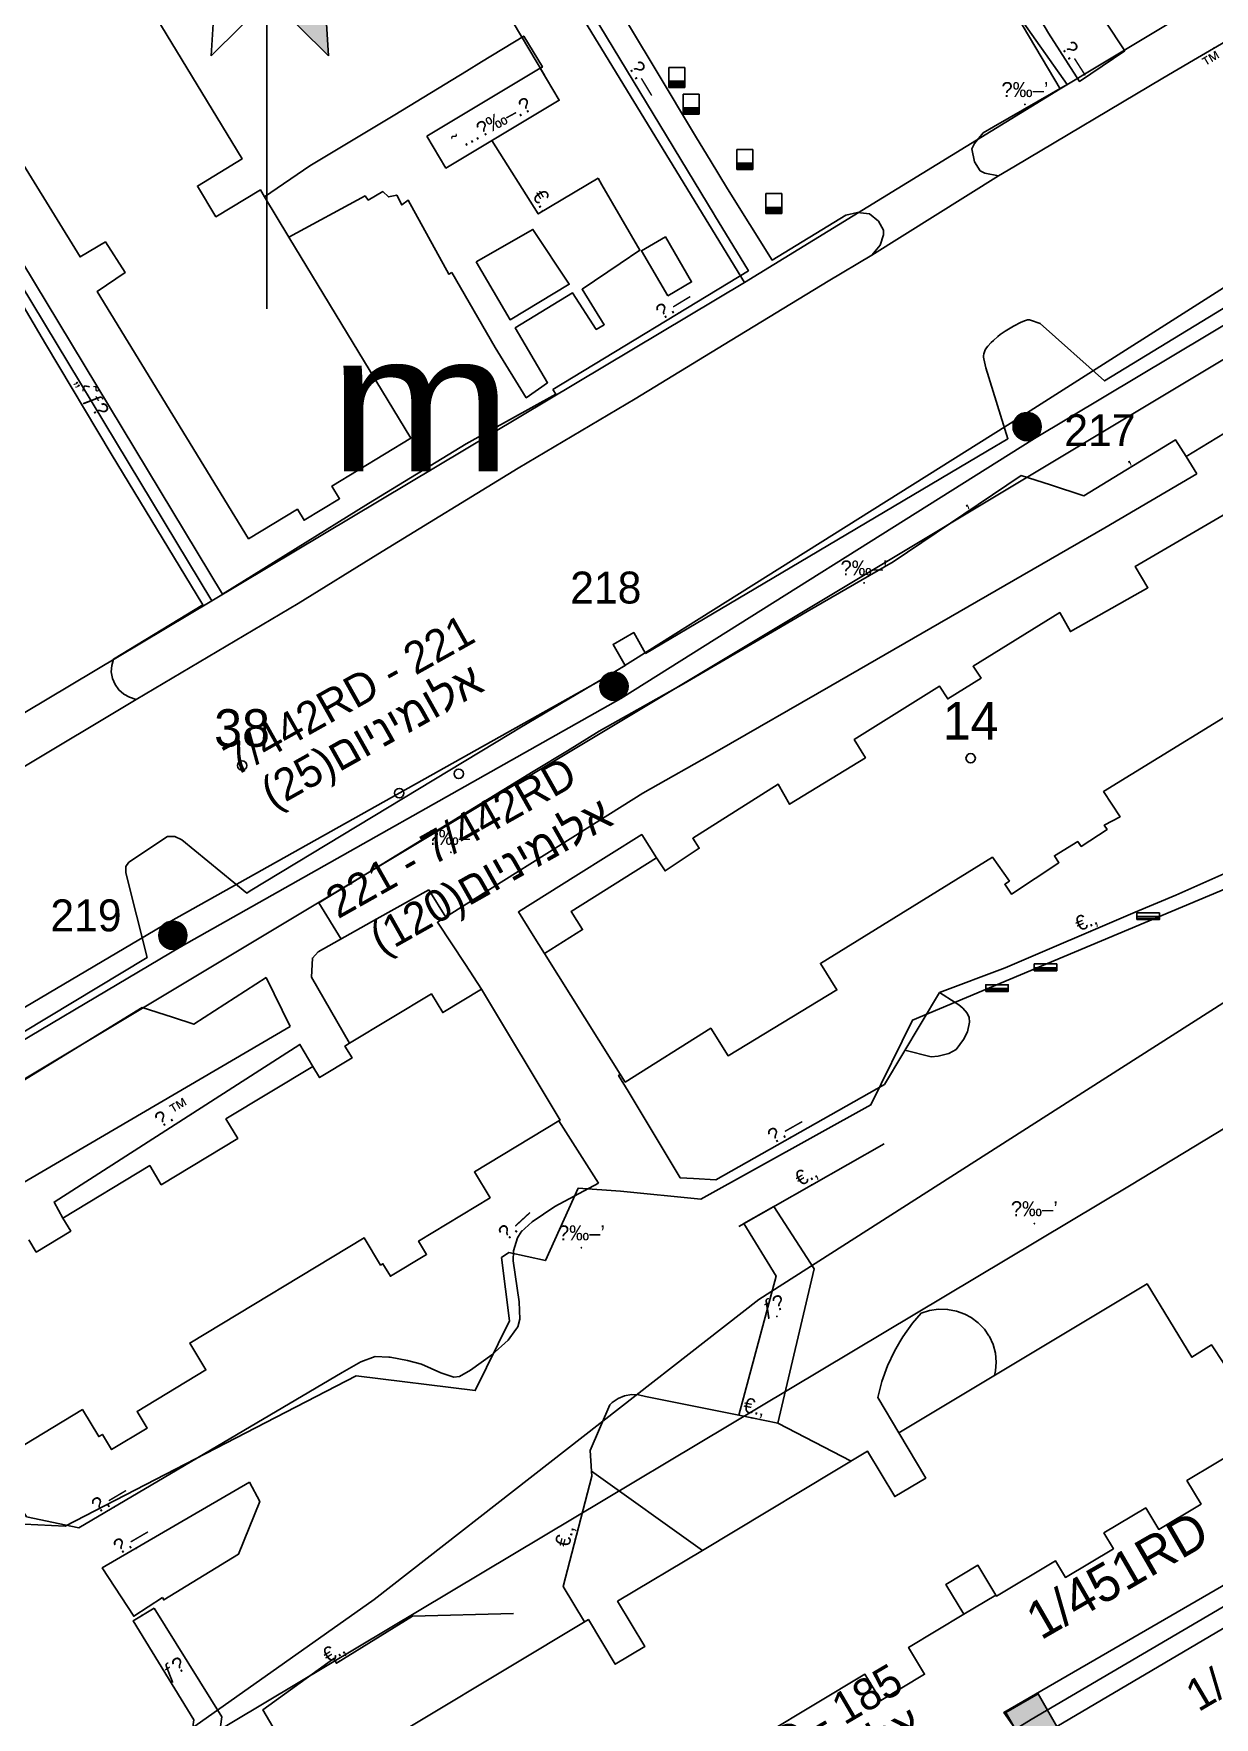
# Model space of a CAD drawing. Header units: metres. Extents: x 218299 to 220222, y 572714 to 574340.
# Drawn here: x 219665.4 to 219728.4, y 574053.9 to 574143.6 of the extents above; entities that cross this region are included whole.
import ezdxf
from ezdxf.enums import TextEntityAlignment as Align

# ---------------------------------------------------------------- set-up
doc = ezdxf.new("R2010")
doc.units = ezdxf.units.M
doc.header["$MEASUREMENT"] = 0
for name, color, linetype in [('1203', 7, 'Continuous'), ('1602', 44, 'Continuous'), ('1603', 44, 'Continuous'), ('6011', 10, 'Continuous'), ('6021', 110, 'Continuous'), ('6031', 254, 'Continuous'), ('6151', 102, 'CABLEUNDEXIST03'), ('6321', 7, 'Continuous'), ('6370', 7, 'Continuous'), ('6901', 3, 'Continuous'), ('A_POINTS', 2, 'Continuous'), ('M2200', 253, 'Continuous'), ('M2201', 253, 'Continuous'), ('M2202', 253, 'Continuous'), ('M2401', 7, 'Continuous'), ('M2404', 7, 'Continuous'), ('M2407', 253, 'Continuous'), ('M2408', 253, 'Continuous'), ('M2412', 253, 'Continuous'), ('M2420', 253, 'Continuous'), ('M2601', 253, 'Continuous'), ('M2602', 253, 'Continuous'), ('M2605', 253, 'Continuous'), ('M2804', 253, 'Continuous'), ('M5202', 253, 'Continuous'), ('M5235', 253, 'Continuous')]:
    doc.layers.add(name, color=color, linetype=linetype)
doc.styles.add('HEBTXT', font='HEBTXT')
doc.styles.add('MAVAT_HEBTXT', font='HEBTXT')
doc.styles.add('MIRY', font='MIRYM', dxfattribs={"width": 1.2})
doc.linetypes.add('CABLEUNDEXIST03', pattern='A,3.5,[222,elecad.shx,S=0.01,R=0,X=0,Y=0],1.5', length=5)

# ---------------------------------------------------------------- blocks, each defined once
blk = doc.blocks.new('6901')
at = {"layer": 'A_POINTS'}
blk.add_circle((0, 0), 0.25, dxfattribs=at)
at = {"color": 0, "style": 'HEBTXT', "flags": 1}
blk.add_attdef('CODE', (-2.918, 6.399), '', height=1.7, dxfattribs=at)
at = {"color": 0, "style": 'HEBTXT'}
for tag, p in [('PATH', (0.169, 4.708)), ('HTCH', (0.169, 2.708))]:
    blk.add_attdef(tag, text='', height=1.7, dxfattribs=at).set_placement(p, align=Align.MIDDLE_CENTER)
blk = doc.blocks.new('6321')
at = {"color": 0, "const_width": 0.75}
blk.add_lwpolyline([(-0.375, 0, 1), (0.375, 0, 1)], format="xyb", close=True, dxfattribs=at)
at = {"color": 0}
blk.add_circle((0, 0), 0.75, dxfattribs=at)
at = {"color": 0, "style": 'HEBTXT'}
blk.add_attdef('POLE_NUM', (1.75, 1.75), '', height=1.7, dxfattribs=at)
at = {"color": 0, "style": 'HEBTXT', "flags": 1}
blk.add_attdef('MAP_TYPE', (1.734, -0.717), '', height=1.7, dxfattribs=at)
blk = doc.blocks.new('6370')
at = {"color": 0}
blk.add_lwpolyline([(-1, -1), (1, -1), (1, 1), (-1, 1)], close=True, dxfattribs=at)
for points in [[(-0.991, 1.013), (1.003, 1.013), (-0.991, -1.013)], [(-0.991, -1.013), (1.003, -1.013), (1.003, 1.013)]]:
    blk.add_solid(points, dxfattribs=at)
at = {"color": 0, "style": 'HEBTXT'}
blk.add_attdef('POLE_NUM', (2.033, 2.706), '', height=2, dxfattribs=at)
at = {"color": 0, "style": 'HEBTXT', "flags": 1}
blk.add_attdef('MAP_TYPE', (2.063, -0.224), '', height=2, dxfattribs=at)
blk = doc.blocks.new('1603')
at = {"layer": 'A_POINTS'}
blk.add_circle((0, 0), 0.25, dxfattribs=at)
at = {"color": 0, "style": 'HEBTXT'}
blk.add_attdef('PARCEL_NUM', text='', height=2, dxfattribs=at).set_placement((0, 1), align=Align.CENTER)
at = {"color": 0, "style": 'HEBTXT', "flags": 1}
blk.add_attdef('LOT_NUM', text='', height=2, dxfattribs=at).set_placement((0, -2.5), align=Align.CENTER)
blk = doc.blocks.new('M2804')
blk.add_circle((0, 0), 0.025)
at = {"style": 'MAVAT_HEBTXT'}
blk.add_attdef('NAME', text='', height=0.8, dxfattribs=at).set_placement((0, 1.59), align=Align.MIDDLE)
blk = doc.blocks.new('M2404')
blk.add_circle((0, 0), 0.025)
at = {"style": 'MAVAT_HEBTXT'}
blk.add_attdef('NAME', text='', height=0.8, dxfattribs=at).set_placement((0, 1.59), align=Align.MIDDLE)
blk = doc.blocks.new('M2407')
blk.add_circle((0, 0), 0.025)
at = {"style": 'MAVAT_HEBTXT'}
blk.add_attdef('NAME', text='', height=0.8, dxfattribs=at).set_placement((0, 1.59), align=Align.MIDDLE)
blk = doc.blocks.new('M2408')
blk.add_circle((0, 0), 0.025)
at = {"style": 'MAVAT_HEBTXT'}
blk.add_attdef('NAME', text='', height=0.8, dxfattribs=at).set_placement((0, 1.59), align=Align.MIDDLE)
blk = doc.blocks.new('M2412')
blk.add_circle((0, 0), 0.025)
at = {"style": 'MAVAT_HEBTXT'}
blk.add_attdef('NAME', text='', height=0.8, dxfattribs=at).set_placement((0, 1.59), align=Align.MIDDLE)
blk = doc.blocks.new('M2601')
blk.add_circle((0, 0), 0.025)
at = {"style": 'MAVAT_HEBTXT'}
blk.add_attdef('NAME', text='', height=0.8, dxfattribs=at).set_placement((0, 1.59), align=Align.MIDDLE)
blk = doc.blocks.new('M2602')
blk.add_circle((0, 0), 0.025)
at = {"style": 'MAVAT_HEBTXT'}
blk.add_attdef('NAME', text='', height=0.8, dxfattribs=at).set_placement((0, 1.59), align=Align.MIDDLE)
blk = doc.blocks.new('M2605')
blk.add_circle((0, 0), 0.025)
at = {"style": 'MAVAT_HEBTXT'}
blk.add_attdef('NAME', text='', height=0.8, dxfattribs=at).set_placement((0, 1.59), align=Align.MIDDLE)
blk = doc.blocks.new('*U89')
at = {"linetype": 'Continuous'}
for p, q in [((-0.85, 0), (-0.85, -0.66)), ((0.85, 0), (0.85, -0.66))]:
    blk.add_line(p, q, dxfattribs=at)
blk.add_solid([(-0.85, 0), (-0.85, -0.66), (0.85, -0.66)], dxfattribs=at)
at = {"linetype": 'Continuous', "extrusion": (0, 0, -1)}
blk.add_solid([(0.85, 0), (-0.85, 0), (-0.85, -0.66)], dxfattribs=at)
blk = doc.blocks.new('M5235')
for points in [[(-0.85, 1.47), (0.85, 1.47)], [(-0.85, -0.66), (-0.85, 1.47)], [(-0.85, 0), (0.85, 0)], [(0.85, -0.66), (0.85, 1.47)], [(-0.85, -0.66), (0.85, -0.66)]]:
    blk.add_lwpolyline(points)
at = {"linetype": 'Continuous'}
blk.add_blockref('*U89', (0, 0), dxfattribs=at)
at = {"style": 'MAVAT_HEBTXT', "flags": 1}
for tag, p in [('MARK', (0, 2.72)), ('HEIGHT', (0, -1.92)), ('NAME', (0, -4.48))]:
    blk.add_attdef(tag, text='', height=0.8, dxfattribs=at).set_placement(p, align=Align.MIDDLE)
blk = doc.blocks.new('M5202')
blk.add_lwpolyline([(-2, -0.53), (2, -0.53), (2, 0.67), (-2, 0.67)], close=True)
for points in [[(-2, 0), (2, 0)], [(-2, -0.33), (2, -0.33)]]:
    blk.add_lwpolyline(points)
at = {"style": 'MAVAT_HEBTXT', "flags": 1}
for tag, p in [('MARK', (0, 1.92)), ('HEIGHT', (0, -1.78)), ('NAME', (0, -4.35))]:
    blk.add_attdef(tag, text='', height=0.8, dxfattribs=at).set_placement(p, align=Align.MIDDLE)
blk = doc.blocks.new('M2202')
blk.add_circle((0, 0), 0.025)
at = {"style": 'MAVAT_HEBTXT'}
blk.add_attdef('NAME', text='', height=0.8, dxfattribs=at).set_placement((0, 1.59), align=Align.MIDDLE)
blk = doc.blocks.new('111')
at = {"layer": 'M2200'}
for points in [[(219665.34, 574149.086, 605.303), (219665.692, 574148.505, 605.776), (219668.508, 574150.213, 605.776), (219676.55, 574136.956, 605.776), (219674.168, 574135.51, 605.776), (219675.16, 574133.875, 605.828), (219677.523, 574135.308, 605.828), (219677.747, 574134.939, 605.825), (219679.048, 574132.795, 605.808), (219685.549, 574122.078, 605.723), (219681.338, 574119.523, 605.776), (219681.745, 574118.852, 605.356), (219679.853, 574117.705, 605.356), (219679.498, 574118.29, 605.776), (219676.899, 574116.713, 605.723), (219668.836, 574129.896, 605.828), (219670.325, 574130.911, 605.828), (219669.265, 574132.534, 605.828), (219667.914, 574131.733, 605.828), (219661.065, 574142.847, 605.828)], [(219728.816, 574117.966, 608.978), (219724.14, 574115.241, 608.952), (219724.818, 574114.106, 608.978), (219720.686, 574111.771, 609.005), (219720.115, 574112.786, 609.031), (219715.495, 574109.925, 608.795), (219715.921, 574109.293, 608.821), (219714.152, 574108.182, 609.005), (219713.701, 574108.863, 609.031), (219709.164, 574106.019, 608.952), (219709.762, 574105.045, 608.978), (219705.719, 574102.571, 609.005), (219705.113, 574103.645, 608.978), (219700.564, 574100.761, 608.926), (219700.906, 574100.223, 608.926), (219699.089, 574099.02, 608.978), (219698.632, 574099.71, 608.978), (219698.632, 574099.71, 609.188), (219698.632, 574099.71, 609.188), (219694.089, 574096.857, 609.188), (219694.694, 574095.893, 609.113), (219692.665, 574094.619, 609.113), (219692.665, 574094.619, 609.113), (219692.665, 574094.619, 609.113), (219696.966, 574087.768, 609.113), (219701.525, 574090.631, 609.113), (219702.441, 574089.173, 609.113), (219708.243, 574092.678, 609.113), (219708.243, 574092.678, 608.978), (219707.363, 574094.089, 608.952), (219716.531, 574099.75, 608.9), (219717.434, 574098.474, 608.926), (219717.189, 574098.312, 607.036), (219717.541, 574097.781, 606.931), (219720.069, 574099.454, 606.931), (219719.834, 574099.831, 608.795), (219721.074, 574100.583, 608.847), (219721.266, 574100.323, 608.243), (219722.636, 574101.23, 608.243), (219722.49, 574101.452, 608.873), (219723.33, 574101.907, 608.9), (219722.456, 574103.243, 608.978), (219731.53, 574108.823, 608.9)], [(219665.185, 574079.361, 607.755), (219665.579, 574078.709, 607.755), (219667.425, 574079.824, 607.755), (219667.005, 574080.519, 607.755), (219667.005, 574080.519, 607.755), (219671.63, 574083.314, 607.755), (219672.243, 574082.299, 607.755), (219676.319, 574084.763, 607.755), (219675.691, 574085.802, 607.755), (219680.32, 574088.6, 607.755), (219680.32, 574088.6, 607.755), (219680.679, 574088.007, 607.755), (219682.409, 574089.053, 607.755), (219682.028, 574089.684, 607.755), (219682.282, 574089.837, 607.755), (219686.635, 574092.469, 607.755), (219687.241, 574091.468, 607.755), (219689.315, 574092.726, 607.755), (219689.315, 574092.726, 607.755), (219689.315, 574092.726, 607.755), (219693.491, 574085.741, 607.755), (219693.427, 574085.702, 607.755), (219688.93, 574082.984, 607.755), (219689.764, 574081.605, 607.755), (219685.951, 574079.299, 607.755), (219686.383, 574078.585, 607.005), (219684.453, 574077.418, 607.005), (219684.05, 574078.085, 607.755), (219683.931, 574078.013, 607.755), (219683.049, 574079.471, 607.755), (219673.76, 574073.856, 607.755), (219674.62, 574072.434, 607.605), (219670.957, 574070.22, 607.605), (219671.495, 574069.33, 607.005), (219669.596, 574068.182, 607.005), (219669.106, 574068.993, 607.605), (219668.913, 574068.877, 607.605), (219668.041, 574070.32, 607.605), (219663.381, 574067.503, 607.605)], [(219681.699, 574051.147, 608.165), (219695.007, 574059.131, 608.165), (219696.434, 574056.751, 608.165), (219698.002, 574057.692, 608.465), (219696.556, 574060.102, 608.615), (219701.082, 574062.817, 608.615), (219709.88, 574068.095, 608.615), (219711.328, 574065.68, 608.615), (219712.978, 574066.67, 608.99), (219711.535, 574069.076, 608.99), (219711.535, 574069.076, 608.99), (219724.766, 574077.013, 609.065), (219727.157, 574073.109, 609.065), (219728.208, 574073.764, 606.89), (219729.512, 574071.773, 606.89)], [(219729.972, 574068.382, 609.065), (219726.893, 574066.534, 609.065), (219727.643, 574065.284, 601.415), (219725.39, 574063.932, 601.415), (219724.702, 574065.079, 609.065), (219722.471, 574063.741, 609.065), (219722.973, 574062.905, 605.615), (219720.418, 574061.372, 605.615), (219719.883, 574062.264, 609.065), (219716.744, 574060.381, 609.065), (219716.711, 574060.436, 609.065), (219715.758, 574062.024, 609.065), (219714.053, 574061.001, 608.615), (219715.006, 574059.411, 608.615), (219715.006, 574059.411, 608.615), (219712.062, 574057.645, 608.615), (219712.919, 574056.217, 602.465), (219710.58, 574054.814, 602.465), (219709.74, 574056.215, 608.615), (219701.754, 574051.424, 608.615)]]:
    blk.add_polyline3d(points, dxfattribs=at)
at = {"layer": 'M2201'}
for points in [[(219686.391, 574138.172, 592.343), (219692.428, 574141.786, 594.443), (219693.449, 574140.082, 594.443), (219687.411, 574136.468, 592.553)], [(219699.233, 574129.664, 592.868), (219697.839, 574132.059, 592.868), (219699.11, 574132.799, 592.868), (219700.504, 574130.404, 592.868), (219699.233, 574129.664, 592.868)]]:
    blk.add_polyline3d(points, close=True, dxfattribs=at)
at = {"layer": 'M2401'}
for points in [[(219729.792, 574143.714, 592.798), (219727.246, 574142.224, 592.798), (219725.607, 574141.251, 592.798), (219717.679, 574136.541, 592.798), (219716.847, 574136.047, 592.798), (219716.121, 574136.199, 592.798), (219715.885, 574136.326, 592.798), (219715.566, 574136.807, 592.798), (219715.439, 574137.487, 592.798), (219715.566, 574137.786, 592.798), (219716.038, 574138.348, 592.798), (219716.586, 574138.664, 592.798), (219720.506, 574140.927, 592.798), (219716.537, 574146.567, 592.798)], [(219694.875, 574147.891, 592.798), (219698.557, 574141.761, 592.798), (219700.765, 574138.087, 592.798), (219701.489, 574136.883, 592.798), (219702.406, 574135.355, 592.798), (219704.79, 574131.564, 592.798), (219708.72, 574133.951, 592.798), (219709.336, 574134.108, 592.798), (219709.977, 574134.023, 592.798), (219710.451, 574133.643, 592.798), (219710.734, 574133.157, 592.798), (219710.732, 574132.91, 592.798), (219710.555, 574132.357, 592.798), (219710.103, 574131.835, 592.798), (219707.781, 574130.442, 592.798), (219702.234, 574127.074, 592.798), (219697.503, 574124.168, 592.798), (219691.255, 574120.476, 592.798), (219683.787, 574115.889, 592.798), (219679.538, 574113.26, 592.798), (219670.902, 574108.147, 592.798), (219670.553, 574108.27, 592.798), (219670.245, 574108.434, 592.798), (219669.983, 574108.664, 592.798), (219669.779, 574108.948, 592.798), (219669.643, 574109.272, 592.798), (219669.583, 574109.618, 592.798), (219669.602, 574109.968, 592.798), (219669.699, 574110.305, 592.798), (219674.452, 574113.2, 592.798), (219674.459, 574113.204, 592.798), (219669.568, 574121.239, 592.798), (219666.072, 574127.111, 592.798), (219663.029, 574132.274, 592.798)], [(219735.056, 574132.792, 595.067), (219722.504, 574125.125, 595.067), (219719.066, 574128.179, 595.067), (219718.567, 574128.366, 595.067), (219718.512, 574128.381, 595.067), (219718.399, 574128.381, 595.067), (219718.285, 574128.352, 595.067), (219718.057, 574128.25, 595.067), (219717.661, 574128.049, 595.067), (219717.474, 574127.945, 595.067), (219717.206, 574127.778, 595.067), (219716.949, 574127.596, 595.067), (219716.825, 574127.498, 595.067), (219716.583, 574127.285, 595.067), (219716.464, 574127.169, 595.067), (219716.289, 574126.981, 595.067), (219716.166, 574126.812, 595.067), (219716.122, 574126.722, 595.067), (219716.077, 574126.578, 595.067), (219716.06, 574126.456, 595.067), (219716.059, 574126.394, 595.067), (219716.071, 574126.303, 595.067), (219716.179, 574125.823, 595.067), (219717.358, 574122.047, 595.067), (219716.271, 574121.403, 595.067), (219704.795, 574114.606, 595.067), (219698.046, 574110.609, 595.067), (219697.422, 574111.721, 595.067), (219696.32, 574111.088, 595.067), (219696.958, 574109.964, 595.067), (219691.343, 574106.639, 595.067), (219690.849, 574106.34, 595.067), (219681.06, 574100.422, 595.067), (219676.973, 574097.952, 595.067), (219676.805, 574097.834, 595.067), (219673.338, 574100.679, 595.067), (219672.958, 574100.859, 595.067), (219672.579, 574100.861, 595.067), (219670.518, 574099.49, 595.067), (219670.354, 574099.255, 595.067), (219670.349, 574098.924, 595.067), (219671.489, 574094.406, 595.067), (219651.67, 574082.467, 595.067)], [(219710.103, 574131.835, 592.133), (219716.847, 574136.047, 592.133)], [(219664.663, 574104.403, 591.043), (219670.902, 574108.147, 591.043)]]:
    blk.add_polyline3d(points, dxfattribs=at)
at = {"layer": 'M2404'}
for points in [[(219729.792, 574143.714, 592.798), (219727.246, 574142.224, 592.798), (219725.607, 574141.251, 592.798), (219717.679, 574136.541, 592.798), (219716.847, 574136.047, 592.798), (219716.121, 574136.199, 592.798), (219715.885, 574136.326, 592.798), (219715.566, 574136.807, 592.798), (219715.439, 574137.487, 592.798), (219715.566, 574137.786, 592.798), (219716.038, 574138.348, 592.798), (219716.586, 574138.664, 592.798), (219720.506, 574140.927, 592.798), (219716.537, 574146.567, 592.798)], [(219694.875, 574147.891, 592.798), (219698.557, 574141.761, 592.798), (219700.765, 574138.087, 592.798), (219701.489, 574136.883, 592.798), (219702.406, 574135.355, 592.798), (219704.79, 574131.564, 592.798), (219708.72, 574133.951, 592.798), (219709.336, 574134.108, 592.798), (219709.977, 574134.023, 592.798), (219710.451, 574133.643, 592.798), (219710.734, 574133.157, 592.798), (219710.732, 574132.91, 592.798), (219710.555, 574132.357, 592.798), (219710.103, 574131.835, 592.798), (219707.781, 574130.442, 592.798), (219702.234, 574127.074, 592.798), (219697.503, 574124.168, 592.798), (219691.255, 574120.476, 592.798), (219683.787, 574115.889, 592.798), (219679.538, 574113.26, 592.798), (219670.902, 574108.147, 592.798), (219670.553, 574108.27, 592.798), (219670.245, 574108.434, 592.798), (219669.983, 574108.664, 592.798), (219669.779, 574108.948, 592.798), (219669.643, 574109.272, 592.798), (219669.583, 574109.618, 592.798), (219669.602, 574109.968, 592.798), (219669.699, 574110.305, 592.798), (219674.452, 574113.2, 592.798), (219674.459, 574113.204, 592.798), (219669.568, 574121.239, 592.798), (219666.072, 574127.111, 592.798), (219663.029, 574132.274, 592.798)], [(219651.67, 574082.467, 593.529), (219671.489, 574094.406, 593.529), (219670.349, 574098.924, 593.529), (219670.354, 574099.255, 593.529), (219670.518, 574099.49, 593.529), (219672.579, 574100.861, 593.529), (219672.958, 574100.859, 593.529), (219673.338, 574100.679, 593.529), (219676.805, 574097.834, 593.529), (219676.973, 574097.952, 593.529), (219681.06, 574100.422, 593.529), (219690.849, 574106.34, 593.529), (219691.343, 574106.639, 593.529), (219696.958, 574109.964, 593.529), (219696.32, 574111.088, 593.529), (219697.422, 574111.721, 593.529), (219698.046, 574110.609, 593.529), (219704.795, 574114.606, 593.529), (219716.271, 574121.403, 593.529), (219717.358, 574122.047, 593.529), (219716.179, 574125.823, 593.529), (219716.071, 574126.303, 593.529), (219716.059, 574126.394, 593.529), (219716.06, 574126.456, 593.529), (219716.077, 574126.578, 593.529), (219716.122, 574126.722, 593.529), (219716.166, 574126.812, 593.529), (219716.289, 574126.981, 593.529), (219716.464, 574127.169, 593.529), (219716.583, 574127.285, 593.529), (219716.825, 574127.498, 593.529), (219716.949, 574127.596, 593.529), (219717.206, 574127.778, 593.529), (219717.474, 574127.945, 593.529), (219717.661, 574128.049, 593.529), (219718.057, 574128.25, 593.529), (219718.285, 574128.352, 593.529), (219718.399, 574128.381, 593.529), (219718.512, 574128.381, 593.529), (219718.567, 574128.366, 593.529), (219719.066, 574128.179, 593.529), (219722.504, 574125.125, 593.529), (219735.056, 574132.792, 593.529)]]:
    blk.add_polyline3d(points, dxfattribs=at)
at = {"layer": 'M2407'}
for points in [[(219689.302, 574142.125, 591.818), (219691.555, 574143.503, 591.818), (219692.549, 574141.855, 591.818), (219692.437, 574141.771, 591.818)], [(219688.507, 574141.638, 591.818), (219689.302, 574142.125, 591.818)], [(219677.747, 574134.939, 591.818), (219680.153, 574136.593, 591.818), (219684.695, 574139.307, 591.818), (219688.507, 574141.638, 591.818)], [(219695.523, 574135.929, 592.028), (219695.725, 574135.581, 592.028)], [(219679.048, 574132.795, 591.713), (219683.105, 574134.985, 591.818), (219683.272, 574134.767, 591.818), (219684.052, 574135.214, 591.818), (219684.353, 574134.932, 591.818), (219684.788, 574135.031, 591.818), (219685.055, 574134.501, 591.818), (219685.397, 574134.766, 592.028), (219687.569, 574130.81, 592.028), (219687.719, 574130.904, 592.028)], [(219695.725, 574135.581, 592.028), (219697.746, 574132.086, 592.028), (219696.693, 574131.377, 592.028)], [(219689.016, 574131.479, 592.028), (219692.046, 574133.202, 592.028), (219693.978, 574130.278, 592.028), (219690.831, 574128.389, 592.028), (219689.016, 574131.479, 592.028)], [(219696.693, 574131.377, 592.028), (219694.664, 574130.011, 592.028), (219695.843, 574128.124, 592.028), (219695.422, 574127.868, 592.028), (219694.149, 574129.821, 592.028), (219691.109, 574127.951, 591.923), (219692.832, 574125.028, 591.923), (219691.691, 574124.234, 591.923), (219690.036, 574126.908, 591.923)], [(219727.421, 574120.172, 593.281), (219722.519, 574117.304, 593.491), (219722.064, 574117.041, 593.491)], [(219722.064, 574117.041, 593.491), (219707.916, 574108.888, 593.491)], [(219707.916, 574108.888, 593.491), (219701.866, 574105.401, 593.491), (219697.904, 574103.155, 593.428)], [(219697.904, 574103.155, 593.363), (219696.182, 574102.073, 593.363)], [(219696.182, 574102.073, 593.363), (219686.957, 574096.282, 593.363), (219688.448, 574094.034, 593.363)], [(219694.33, 574098.748, 593.363), (219697.849, 574100.957, 593.363), (219698.632, 574099.71, 593.363)], [(219692.059, 574095.585, 593.363), (219691.276, 574096.831, 593.363), (219694.33, 574098.748, 593.363)], [(219680.645, 574097.317, 591.583), (219681.826, 574095.389, 591.583)], [(219692.665, 574094.619, 593.363), (219692.059, 574095.585, 593.363)], [(219688.448, 574094.034, 593.363), (219689.315, 574092.726, 593.363)], [(219654.298, 574076.215, 591.883), (219679.108, 574090.734, 591.883)], [(219667.005, 574080.519, 591.883), (219666.537, 574081.372, 591.883), (219679.635, 574089.771, 591.883), (219680.32, 574088.6, 591.883)], [(219672.308, 574060.303, 592.858), (219672.373, 574060.171, 592.858), (219676.366, 574062.608, 593.008), (219677.493, 574065.411, 593.008), (219676.952, 574066.446, 593.008)], [(219715.006, 574059.411, 594.552), (219716.711, 574060.436, 594.552)]]:
    blk.add_polyline3d(points, dxfattribs=at)
at = {"layer": 'M2408'}
for points in [[(219661.065, 574142.847, 591.818), (219659.04, 574141.492, 591.818), (219663.455, 574133.73, 591.818), (219675.499, 574113.764, 591.818), (219683.277, 574118.601, 591.818)], [(219688.487, 574121.77, 592.028), (219693.265, 574124.421, 592.028), (219693.114, 574124.666, 592.028)], [(219728.892, 574122.344, 593.071), (219726.845, 574121.093, 593.071)]]:
    blk.add_polyline3d(points, dxfattribs=at)
at = {"layer": 'M2412'}
for points in [[(219704.889, 574081.142, 594.177), (219707.035, 574077.819, 594.177), (219705.089, 574069.595, 594.177), (219703.019, 574070.012, 593.427), (219705.005, 574077.417, 593.427), (219703.282, 574080.226, 593.427)], [(219671.857, 574059.741, 592.858), (219670.743, 574059.059, 592.333), (219673.973, 574053.779, 592.333), (219673.589, 574050.969, 592.333), (219673.86, 574050.887, 592.408), (219675.002, 574050.587, 592.858), (219675.477, 574053.942, 592.858)]]:
    blk.add_polyline3d(points, close=True, dxfattribs=at)
at = {"layer": 'M2420'}
blk.add_lwpolyline([(219583.3, 574013), (219588.91, 573991.12), (219595.59, 573991.19), (219610.7, 574003.62), (219618.5, 574005.81), (219622.09, 574008), (219622.91, 574014.38), (219627.41, 574021.12), (219642.5, 574031.19), (219683.59, 574060.19), (219704.09, 574076.19), (219720.7, 574086.81), (219740, 574099.12), (219763.761, 574118.454)], dxfattribs=at)
at = {"layer": 'M2601'}
for points in [[(219727.421, 574120.172, 593.491), (219726.845, 574121.093, 593.544), (219726.286, 574121.988, 593.596), (219721.4, 574119.01, 593.596), (219719.622, 574119.582, 593.596)], [(219719.622, 574119.582, 593.596), (219718.058, 574120.085, 593.596), (219711.238, 574115.491, 593.386)]]:
    blk.add_polyline3d(points, dxfattribs=at)
at = {"layer": 'M2602'}
for points in [[(219689.86, 574137.934, 592.546), (219692.332, 574134.026, 592.546), (219695.523, 574135.929, 592.546)], [(219690.036, 574126.908, 592.231), (219690.036, 574126.908, 592.231), (219687.719, 574130.904, 592.336), (219687.719, 574130.904, 592.336)], [(219688.487, 574121.77, 592.441), (219688.487, 574121.77, 592.441), (219683.277, 574118.601, 592.126), (219683.277, 574118.601, 592.126)], [(219726.298, 574097.723, 594.967), (219730.302, 574099.502, 594.886), (219730.862, 574099.779, 594.897), (219731.212, 574100.073, 594.897), (219731.333, 574100.384, 594.897), (219732.352, 574103.865, 595.165)], [(219717.202, 574093.853, 594.967), (219724.128, 574096.815, 594.967), (219726.298, 574097.723, 594.967)], [(219717.202, 574093.853, 594.967), (219713.712, 574092.536, 594.967)], [(219711.869, 574089.459, 594.702), (219713.264, 574089.12, 594.847), (219713.636, 574089.15, 594.899), (219714.208, 574089.297, 594.981), (219714.596, 574089.503, 595.137), (219714.993, 574090.039, 595.159), (219715.202, 574090.452, 595.204), (219715.3, 574090.951, 595.204), (219715.293, 574091.205, 595.204), (219715.191, 574091.433, 595.181), (219714.955, 574091.703, 595.152), (219714.742, 574091.886, 595.122), (219714.543, 574092.012, 595.062), (219713.712, 574092.536, 594.967)], [(219693.427, 574085.702, 593.758), (219695.533, 574082.387, 593.758), (219695.533, 574082.387, 593.758)], [(219710.754, 574084.482, 594.658), (219703.025, 574080.08, 594.658)], [(219711.598, 574073.924, 595.227), (219711.757, 574074.196, 595.227), (219712.268, 574074.913, 595.227), (219712.726, 574075.454, 595.227), (219713.184, 574075.6, 595.227), (219713.661, 574075.668, 595.227), (219714.142, 574075.656, 595.227), (219714.615, 574075.565, 595.227), (219715.066, 574075.397, 595.227), (219715.393, 574075.217, 595.227), (219715.774, 574074.938, 595.227), (219716.103, 574074.598, 595.227), (219716.344, 574074.245, 595.227)], [(219711.535, 574069.076, 595.227), (219710.418, 574070.96, 595.227), (219710.641, 574071.812, 595.227), (219710.94, 574072.639, 595.227), (219711.313, 574073.436, 595.227), (219711.598, 574073.924, 595.227)], [(219716.344, 574074.245, 595.227), (219716.369, 574074.208, 595.227), (219716.567, 574073.779, 595.227), (219716.689, 574073.323, 595.227), (219716.733, 574072.852, 595.227), (219716.696, 574072.381, 595.227), (219716.636, 574072.136, 595.227)], [(219698.044, 574071.014, 594.102), (219697.678, 574071.105, 594.102), (219697.301, 574071.116, 594.102), (219696.93, 574071.048, 594.102), (219696.582, 574070.903, 594.102), (219696.272, 574070.689, 594.102), (219696.148, 574070.57, 594.102), (219695.102, 574068.129, 594.102)], [(219698.044, 574071.014, 594.102), (219703.019, 574070.012, 594.526), (219705.089, 574069.595, 594.702), (219705.089, 574069.595, 594.702), (219708.997, 574067.566, 594.702)], [(219695.102, 574068.129, 594.102), (219695.163, 574067.043, 594.102), (219695.179, 574066.764, 594.102), (219693.662, 574060.897, 594.102), (219694.793, 574059.002, 594.102)], [(219695.163, 574067.043, 594.102), (219701.082, 574062.817, 594.102)], [(219680.081, 574050.178, 593.908), (219677.653, 574054.311, 593.908), (219681.444, 574057.054, 593.908), (219681.58, 574056.802, 593.908), (219685.631, 574059.315, 593.908), (219691.012, 574059.447, 594.058)]]:
    blk.add_polyline3d(points, dxfattribs=at)
at = {"layer": 'M2605'}
for points in [[(219693.285, 574147.904, 592.865), (219693.429, 574147.669, 592.861), (219701.7, 574133.986, 592.651)], [(219717.542, 574147.039, 593.262), (219719.521, 574143.653, 593.183), (219721.161, 574141.087, 593.078), (219723.584, 574142.724, 593.078), (219722.543, 574144.294, 593.078)], [(219701.7, 574133.986, 592.651), (219701.713, 574133.964, 592.65), (219703.528, 574130.993, 592.546), (219693.114, 574124.666, 592.126)], [(219705.019, 574111.878, 593.071), (219706.663, 574112.841, 593.071), (219711.238, 574115.491, 593.281)], [(219693.88, 574105.425, 593.226), (219695.575, 574106.46, 593.176), (219700.074, 574108.984, 593.071), (219705.019, 574111.878, 593.071)], [(219692.053, 574104.308, 593.281), (219693.88, 574105.425, 593.226)], [(219682.452, 574098.424, 592.677), (219692.053, 574104.308, 593.308)], [(219680.645, 574097.317, 592.558), (219680.645, 574097.317, 592.558), (219682.452, 574098.424, 592.677)], [(219683.732, 574096.461, 592.858), (219686.494, 574098.014, 592.858)], [(219686.494, 574098.014, 592.858), (219687.398, 574096.558, 592.858)], [(219682.282, 574089.837, 592.858), (219680.247, 574093.366, 592.858), (219680.297, 574094.373, 592.858), (219680.604, 574094.702, 592.858), (219683.732, 574096.461, 592.858)], [(219654.298, 574076.215, 591.883), (219652.159, 574074.924, 591.883), (219652.159, 574074.924, 591.883), (219651.59, 574075.939, 591.883), (219650.381, 574078.941, 591.883), (219671.223, 574091.733, 591.808), (219672.835, 574091.218, 591.808), (219673.971, 574090.848, 591.808), (219677.841, 574093.338, 591.808)], [(219677.841, 574093.338, 591.808), (219679.108, 574090.734, 591.883)], [(219713.712, 574092.536, 594.777), (219713.712, 574092.536, 594.777), (219710.777, 574087.635, 594.658)], [(219697.122, 574087.275, 594.658), (219696.614, 574088.121, 594.658), (219696.715, 574088.169, 594.658)], [(219710.777, 574087.635, 594.658), (219701.8, 574082.558, 594.658), (219700.594, 574082.629, 594.658)], [(219700.594, 574082.629, 594.658), (219699.889, 574082.671, 594.658), (219697.122, 574087.275, 594.658)], [(219695.533, 574082.387, 593.533), (219693.219, 574081.131, 593.533), (219692, 574080.321, 593.533), (219691.417, 574079.783, 593.533), (219691.223, 574079.471, 593.533), (219691.007, 574078.776, 593.533), (219691.002, 574078.251, 593.533), (219691.321, 574076.051, 593.533), (219691.355, 574075.14, 593.532), (219691.353, 574075.134, 593.532)], [(219691.353, 574075.134, 593.532), (219691.237, 574074.729, 593.513), (219691.128, 574074.577, 593.502)], [(219691.128, 574074.577, 593.502), (219690.724, 574074.011, 593.458), (219689.861, 574073.23, 593.458), (219688.721, 574072.419, 593.458), (219688.13, 574072.086, 593.458), (219687.827, 574072.042, 593.458), (219687.131, 574072.281, 593.458), (219686.115, 574072.745, 593.458), (219685.368, 574072.934, 593.458), (219684.435, 574073.114, 593.458), (219684.365, 574073.116, 593.458)], [(219684.365, 574073.116, 593.458), (219683.635, 574073.138, 593.458), (219682.884, 574072.864, 593.458), (219681.875, 574072.287, 593.458), (219667.859, 574064.014, 593.308), (219665.064, 574064.604, 593.308), (219663.08, 574067.787, 593.308), (219663.173, 574067.846, 593.308)], [(219672.308, 574060.303, 592.858), (219670.774, 574059.306, 592.708), (219669.1, 574061.876, 592.708), (219676.952, 574066.446, 593.008)]]:
    blk.add_polyline3d(points, dxfattribs=at)
at = {"layer": 'M2202'}
ref = blk.add_blockref('M2202', (219690.245, 574138.164), dxfattribs=dict(at, xscale=0.5, yscale=0.5, zscale=0.5, rotation=87.2287113790271))
ref.add_attrib('NAME', '˜…\x81‰–.\x8e', dxfattribs={"layer": '0', "height": 0.8, "rotation": 28.51381, "style": 'MAVAT_HEBTXT'}).set_placement((219689.865, 574138.863), align=Align.MIDDLE)
at = {"layer": 'M2404'}
ref = blk.add_blockref('M2404', (219728.348, 574142.869), dxfattribs=dict(at, xscale=0.5, yscale=0.5, zscale=0.5))
ref.add_attrib('NAME', '™.€', dxfattribs={"layer": '0', "height": 0.8, "rotation": 30.71169, "style": 'MAVAT_HEBTXT'}).set_placement((219728.629, 574142.396), align=Align.MIDDLE)
at = {"layer": 'M2407'}
ref = blk.add_blockref('M2407', (219673.869, 574086.074), dxfattribs=dict(at, xscale=0.5, yscale=0.5, zscale=0.5))
ref.add_attrib('NAME', '\x8e.™', dxfattribs={"layer": '0', "height": 0.8, "rotation": 30.61187, "style": 'MAVAT_HEBTXT'}).set_placement((219672.836, 574086.158), align=Align.MIDDLE)
at = {"layer": 'M2408'}
ref = blk.add_blockref('M2408', (219668.907, 574124.692), dxfattribs=dict(at, xscale=0.5, yscale=0.5, zscale=0.5))
ref.add_attrib('NAME', '„‹˜ƒ\x8e', dxfattribs={"layer": '0', "height": 0.8, "rotation": 301.10043, "style": 'MAVAT_HEBTXT'}).set_placement((219668.495, 574124.264), align=Align.MIDDLE)
at = {"layer": 'M2412'}
ref = blk.add_blockref('M2412', (219705.051, 574075.284), dxfattribs=dict(at, xscale=0.5, yscale=0.5, zscale=0.5))
ref.add_attrib('NAME', 'ƒ\x8e', dxfattribs={"layer": '0', "height": 0.8, "rotation": 18.81111, "style": 'MAVAT_HEBTXT'}).set_placement((219704.873, 574075.804), align=Align.MIDDLE)
ref = blk.add_blockref('M2412', (219671.226, 574059.355), dxfattribs=dict(at, xscale=0.5, yscale=0.5, zscale=0.5))
ref.add_attrib('NAME', 'ƒ\x8e', dxfattribs={"layer": '0', "height": 0.8, "rotation": 31.46042, "style": 'MAVAT_HEBTXT'}).set_placement((219672.959, 574056.457), align=Align.MIDDLE)
at = {"layer": 'M2601'}
ref = blk.add_blockref('M2601', (219723.961, 574120.571), dxfattribs=dict(at, xscale=0.5, yscale=0.5, zscale=0.5))
ref.add_attrib('NAME', '‚', dxfattribs={"layer": '0', "height": 0.8, "rotation": 31.35652, "style": 'MAVAT_HEBTXT'}).set_placement((219723.675, 574121.04), align=Align.MIDDLE)
ref = blk.add_blockref('M2601', (219715.329, 574118.247), dxfattribs=dict(at, xscale=0.5, yscale=0.5, zscale=0.5))
ref.add_attrib('NAME', '‚', dxfattribs={"layer": '0', "height": 0.8, "rotation": 33.9626, "style": 'MAVAT_HEBTXT'}).set_placement((219715.022, 574118.703), align=Align.MIDDLE)
at = {"layer": 'M2602'}
ref = blk.add_blockref('M2602', (219692.089, 574134.41), dxfattribs=dict(at, xscale=0.5, yscale=0.5, zscale=0.5))
ref.add_attrib('NAME', '€.‚', dxfattribs={"layer": '0', "height": 0.8, "rotation": 302.31657, "style": 'MAVAT_HEBTXT'}).set_placement((219692.554, 574134.704), align=Align.MIDDLE)
ref = blk.add_blockref('M2602', (219721.747, 574095.796), dxfattribs=dict(at, xscale=0.5, yscale=0.5, zscale=0.5))
ref.add_attrib('NAME', '€.‚', dxfattribs={"layer": '0', "height": 0.8, "rotation": 23.15511, "style": 'MAVAT_HEBTXT'}).set_placement((219721.53, 574096.302), align=Align.MIDDLE)
ref = blk.add_blockref('M2602', (219706.889, 574082.281), dxfattribs=dict(at, xscale=0.5, yscale=0.5, zscale=0.5))
ref.add_attrib('NAME', '€.‚', dxfattribs={"layer": '0', "height": 0.8, "rotation": 29.65977, "style": 'MAVAT_HEBTXT'}).set_placement((219706.617, 574082.759), align=Align.MIDDLE)
ref = blk.add_blockref('M2602', (219703.717, 574069.871), dxfattribs=dict(at, xscale=0.5, yscale=0.5, zscale=0.5))
ref.add_attrib('NAME', '€.‚', dxfattribs={"layer": '0', "height": 0.8, "rotation": 348.60878, "style": 'MAVAT_HEBTXT'}).set_placement((219703.826, 574070.41), align=Align.MIDDLE)
ref = blk.add_blockref('M2602', (219694.315, 574063.424), dxfattribs=dict(at, xscale=0.5, yscale=0.5, zscale=0.5))
ref.add_attrib('NAME', '€.‚', dxfattribs={"layer": '0', "height": 0.8, "rotation": 75.5021, "style": 'MAVAT_HEBTXT'}).set_placement((219693.783, 574063.562), align=Align.MIDDLE)
ref = blk.add_blockref('M2602', (219681.747, 574056.906), dxfattribs=dict(at, xscale=0.5, yscale=0.5, zscale=0.5))
ref.add_attrib('NAME', '€.‚', dxfattribs={"layer": '0', "height": 0.8, "rotation": 31.81283, "style": 'MAVAT_HEBTXT'}).set_placement((219681.457, 574057.373), align=Align.MIDDLE)
at = {"layer": 'M2605'}
ref = blk.add_blockref('M2605', (219720.579, 574141.997), dxfattribs=dict(at, xscale=0.5, yscale=0.5, zscale=0.5))
ref.add_attrib('NAME', '\x9a.—', dxfattribs={"layer": '0', "height": 0.8, "rotation": 302.58647, "style": 'MAVAT_HEBTXT'}).set_placement((219721.042, 574142.294), align=Align.MIDDLE)
ref = blk.add_blockref('M2605', (219697.493, 574140.945), dxfattribs=dict(at, xscale=0.5, yscale=0.5, zscale=0.5))
ref.add_attrib('NAME', '\x9a.—', dxfattribs={"layer": '0', "height": 0.8, "rotation": 301.15118, "style": 'MAVAT_HEBTXT'}).set_placement((219697.964, 574141.23), align=Align.MIDDLE)
ref = blk.add_blockref('M2605', (219699.82, 574128.74), dxfattribs=dict(at, xscale=0.5, yscale=0.5, zscale=0.5))
ref.add_attrib('NAME', '\x9a.—', dxfattribs={"layer": '0', "height": 0.8, "rotation": 31.27815, "style": 'MAVAT_HEBTXT'}).set_placement((219699.534, 574129.21), align=Align.MIDDLE)
ref = blk.add_blockref('M2605', (219705.762, 574084.799), dxfattribs=dict(at, xscale=0.5, yscale=0.5, zscale=0.5))
ref.add_attrib('NAME', '\x9a.—', dxfattribs={"layer": '0', "height": 0.8, "rotation": 29.4913, "style": 'MAVAT_HEBTXT'}).set_placement((219705.492, 574085.278), align=Align.MIDDLE)
ref = blk.add_blockref('M2605', (219691.464, 574079.827), dxfattribs=dict(at, xscale=0.5, yscale=0.5, zscale=0.5))
ref.add_attrib('NAME', '\x9a.—', dxfattribs={"layer": '0', "height": 0.8, "rotation": 42.66165, "style": 'MAVAT_HEBTXT'}).set_placement((219691.092, 574080.231), align=Align.MIDDLE)
ref = blk.add_blockref('M2605', (219669.748, 574065.129), dxfattribs=dict(at, xscale=0.5, yscale=0.5, zscale=0.5))
ref.add_attrib('NAME', '\x9a.—', dxfattribs={"layer": '0', "height": 0.8, "rotation": 30.55036, "style": 'MAVAT_HEBTXT'}).set_placement((219669.468, 574065.602), align=Align.MIDDLE)
ref = blk.add_blockref('M2605', (219670.909, 574062.929), dxfattribs=dict(at, xscale=0.5, yscale=0.5, zscale=0.5))
ref.add_attrib('NAME', '\x9a.—', dxfattribs={"layer": '0', "height": 0.8, "rotation": 30.19959, "style": 'MAVAT_HEBTXT'}).set_placement((219670.632, 574063.404), align=Align.MIDDLE)
at = {"layer": 'M2804'}
ref = blk.add_blockref('M2804', (219718.261, 574139.856, 604.995), dxfattribs=dict(at, xscale=0.5, yscale=0.5, zscale=0.5))
ref.add_attrib('NAME', '\x8d‰–’', dxfattribs={"layer": '0', "height": 0.8, "style": 'MAVAT_HEBTXT'}).set_placement((219718.261, 574140.652, 604.995), align=Align.MIDDLE)
ref = blk.add_blockref('M2804', (219709.688, 574114.368, 610.035), dxfattribs=dict(at, xscale=0.5, yscale=0.5, zscale=0.5))
ref.add_attrib('NAME', '\x8d‰–’', dxfattribs={"layer": '0', "height": 0.8, "style": 'MAVAT_HEBTXT'}).set_placement((219709.688, 574115.163, 610.035), align=Align.MIDDLE)
ref = blk.add_blockref('M2804', (219687.681, 574100.013, 608.982), dxfattribs=dict(at, xscale=0.5, yscale=0.5, zscale=0.5))
ref.add_attrib('NAME', '\x8d‰–’', dxfattribs={"layer": '0', "height": 0.8, "style": 'MAVAT_HEBTXT'}).set_placement((219687.681, 574100.809, 608.982), align=Align.MIDDLE)
ref = blk.add_blockref('M2804', (219718.763, 574080.227, 609.48), dxfattribs=dict(at, xscale=0.5, yscale=0.5, zscale=0.5))
ref.add_attrib('NAME', '\x8d‰–’', dxfattribs={"layer": '0', "height": 0.8, "style": 'MAVAT_HEBTXT'}).set_placement((219718.763, 574081.023, 609.48), align=Align.MIDDLE)
ref = blk.add_blockref('M2804', (219694.632, 574078.939, 610.108), dxfattribs=dict(at, xscale=0.5, yscale=0.5, zscale=0.5))
ref.add_attrib('NAME', '\x8d‰–’', dxfattribs={"layer": '0', "height": 0.8, "style": 'MAVAT_HEBTXT'}).set_placement((219694.632, 574079.735, 610.108), align=Align.MIDDLE)
at = {"layer": 'M5202', "xscale": 0.3000000000000007, "yscale": 0.3000000000000007, "zscale": 0.3000000000000007}
for p in [(219724.831, 574096.581, 594.501), (219719.354, 574093.86, 594.44), (219716.771, 574092.755, 594.38)]:
    blk.add_blockref('M5202', p, dxfattribs=at)
at = {"layer": 'M5235', "xscale": 0.5, "yscale": 0.5, "zscale": 0.5}
for p in [(219699.711, 574141.092, 592.566), (219700.472, 574139.678, 592.566), (219703.336, 574136.724, 592.461), (219704.888, 574134.373, 592.356)]:
    blk.add_blockref('M5235', p, dxfattribs=at)
blk = doc.blocks.new('NORTH')
at = {"color": 0}
for p, q in [((-2.97, 13.47), (0.16, 62.59)), ((0.16, 62.59), (3.28, 13.47)), ((0.16, 62.59), (3.28, 13.47)), ((0.16, 16.59), (-2.97, 13.47)), ((0, 16.43), (0, 0)), ((3.28, 13.47), (0.16, 16.59)), ((3.28, 13.47), (0.16, 16.59))]:
    blk.add_line(p, q, dxfattribs=at)
blk.add_solid([(0.16, 16.59), (0.16, 62.59), (3.28, 13.47)], dxfattribs=at)
at = {"color": 0, "style": 'MIRY', "width": 1.2}
blk.add_text('m', height=7.32, dxfattribs=at).set_placement((3.29, -8.66))

msp = doc.modelspace()

# ---------------------------------------------------------------- linework, layer by layer
at = {"layer": '1602'}
for points in [[(219639.6572, 574132.3397), (219657.4567, 574102.9897), (219641.2461, 574093.4275), (219636.5984, 574090.6085), (219632.6396, 574088.003), (219629.3449, 574086.1636), (219625.5646, 574086.6223), (219621.4279, 574090.8865), (219601.2729, 574124.6329), (219606.5893, 574127.9661), (219602.8741, 574134.1532), (219702.8387, 574194.1521), (219712.0581, 574179.0411), (219714.6384, 574180.6755), (219732.398, 574151.2949), (219731.6805, 574147.6586), (219720.1423, 574140.6875), (219702.682, 574170.1148), (219685.6221, 574159.3216), (219703.3203, 574130.3703), (219674.9357, 574113.4074), (219657.0965, 574142.9637)], [(219703.3203, 574130.3703), (219685.6221, 574159.3216), (219702.682, 574170.1148), (219720.1423, 574140.6875)], [(219657.4567, 574102.9897), (219639.6572, 574132.3397), (219657.0965, 574142.9637), (219674.9357, 574113.4074)]]:
    msp.add_lwpolyline(points, close=True, dxfattribs=at)
for points in [[(219750.9647, 574139.5569), (219652.6181, 574080.5379), (219649.5711, 574078.7681), (219652.8568, 574073.3188), (219629.7477, 574059.5225), (219628.5655, 574056.9687), (219624.9977, 574062.3569), (219588.5266, 574121.6279), (219585.8312, 574123.6085), (219583.0426, 574122.9815), (219602.8741, 574134.1532), (219606.5893, 574127.9661), (219601.2729, 574124.6329), (219621.4279, 574090.8865), (219625.5646, 574086.6223), (219629.3449, 574086.1636), (219632.6396, 574088.003), (219636.5984, 574090.6085), (219641.2461, 574093.4275), (219657.4567, 574102.9897), (219674.9357, 574113.4074), (219703.3203, 574130.3703), (219720.1423, 574140.6875), (219731.6805, 574147.6586)], [(219730.4259, 574098.6884), (219712.2755, 574091.0678), (219710.0562, 574086.5499), (219700.9859, 574081.5354), (219696.7164, 574081.9534), (219694.4497, 574082.108), (219692.7112, 574078.2584), (219690.7549, 574078.6925), (219690.3668, 574078.413), (219690.7937, 574075.0536), (219688.9708, 574071.3283), (219682.6288, 574072.1193), (219667.1269, 574064.1026), (219664.2043, 574064.2446), (219663.135, 574065.9554), (219661.5673, 574066.0014), (219652.6181, 574080.5379), (219750.9647, 574139.5569)], [(219822.6807, 574021.2855), (219814.4393, 574016.4075), (219810.081, 574017.3166), (219797.7199, 574009.9132), (219794.1166, 574010.7726), (219775.6588, 574000.7257), (219772.8035, 574001.5397), (219757.2053, 573993.4875), (219747.9559, 574008.6551), (219751.7608, 574011.1129), (219729.4816, 574049.4651), (219674.9625, 574017.1933), (219661.3227, 574040.9461), (219661.9572, 574043.9608), (219672.4313, 574049.9132), (219672.8279, 574051.7379), (219723.9285, 574082.2931), (219769.0801, 574109.6817)], [(219769.0801, 574109.6817), (219723.9285, 574082.2931), (219672.8279, 574051.7379)], [(219659.7207, 574050.0816), (219663.2874, 574056.7396), (219652.8568, 574073.3188), (219649.5711, 574078.7681), (219652.6181, 574080.5379), (219661.5673, 574066.0014), (219663.135, 574065.9554), (219664.2043, 574064.2446), (219667.1269, 574064.1026), (219682.6288, 574072.1193), (219688.9708, 574071.3283), (219690.7937, 574075.0536), (219690.3668, 574078.413), (219690.7549, 574078.6925), (219692.7112, 574078.2584), (219694.4497, 574082.108), (219696.7164, 574081.9534), (219700.9859, 574081.5354), (219710.0562, 574086.5499), (219712.2755, 574091.0678), (219730.4259, 574098.6884)]]:
    msp.add_lwpolyline(points, dxfattribs=at)
at = {"layer": '6011'}
msp.add_lwpolyline([(219758.7161, 573994.9604), (219717.1413, 574054.1852), (219750.6998, 574073.6093)], dxfattribs=at)
at = {"layer": '6021'}
for points in [[(219626.0823, 574066.719), (219649.231, 574080.7185), (219673.2973, 574094.9835), (219696.732, 574108.2045), (219718.7752, 574122.0607), (219750.1816, 574140.8485)], [(219751.943, 574073.3928), (219746.3179, 574070.073), (219718.6019, 574053.8031), (219688.7746, 574035.4107)]]:
    msp.add_lwpolyline(points, dxfattribs=at)
at = {"layer": '6031'}
for points in [[(219625.1087, 574067.8601), (219648.3553, 574081.9375), (219672.3121, 574096.0913), (219695.9847, 574109.3658), (219717.9494, 574123.1628), (219743.0424, 574139.1262), (219749.0137, 574142.7746)], [(219719.9669, 574053.4346), (219748.0425, 574069.9842), (219749.3307, 574070.7436)]]:
    msp.add_lwpolyline(points, dxfattribs=at)
at = {"layer": '6151'}
msp.add_lwpolyline([(219669.5993, 574153.6793), (219670.748, 574152.5743), (219681.8627, 574159.5834), (219692.6588, 574141.4204)], dxfattribs=at)

# ---------------------------------------------------------------- block references
msp.add_blockref('111', (0, 0))
at = {"layer": '1203'}
msp.add_blockref('NORTH', (219677.8736, 574128.9725, -593.1815), dxfattribs=at)
at = {"layer": '1603'}
for p, values in [((219715.3705, 574105.0205), {'PARCEL_NUM': '14'}), ((219676.5485, 574104.6351), {'PARCEL_NUM': '38'})]:
    msp.add_blockref('1603', p, dxfattribs=at).add_auto_attribs(values)
at = {"layer": '6321'}
ref = msp.add_blockref('6321', (219718.3761, 574122.6957), dxfattribs=at)
ref.add_attrib('POLE_NUM', '217', (219720.3599, 574121.651), dxfattribs={"layer": '0', "color": 0, "height": 1.7, "style": 'HEBTXT'})
ref = msp.add_blockref('6321', (219696.3635, 574108.8577), dxfattribs=at)
ref.add_attrib('POLE_NUM', '218', (219694.033, 574113.2669), dxfattribs={"layer": '0', "color": 0, "height": 1.7, "style": 'HEBTXT'})
ref = msp.add_blockref('6321', (219672.8586, 574095.5918), dxfattribs=at)
ref.add_attrib('POLE_NUM', '219', (219666.3363, 574095.7993), dxfattribs={"layer": '0', "color": 0, "height": 1.7, "style": 'HEBTXT'})
at = {"layer": '6370'}
ref = msp.add_blockref('6370', (219718.6019, 574053.8031), dxfattribs=dict(at, rotation=30.01999999999073))
ref.add_attrib('POLE_NUM', '1/451RD', (219719.1097, 574058.0036), dxfattribs={"layer": '0', "color": 0, "height": 2, "rotation": 30.02, "style": 'HEBTXT'})
at = {"layer": '6901'}
ref = msp.add_blockref('6901', (219684.9219, 574103.1623), dxfattribs=dict(at, rotation=29.2817))
ref.add_attrib('PATH', '7/442RD - 221', dxfattribs={"layer": '0', "color": 0, "height": 1.7, "rotation": 29.2817, "style": 'HEBTXT'}).set_placement((219682.2273, 574108.3985), align=Align.MIDDLE_CENTER)
ref.add_attrib('HTCH', '(25)םוינימולא', dxfattribs={"layer": '0', "color": 0, "height": 1.7, "rotation": 29.2817, "style": 'HEBTXT'}).set_placement((219683.4501, 574106.2179), align=Align.MIDDLE_CENTER)
ref = msp.add_blockref('6901', (219688.097, 574104.1922), dxfattribs=dict(at, rotation=29.4399))
ref.add_attrib('PATH', '221 - 7/442RD', dxfattribs={"layer": '0', "color": 0, "height": 1.7, "rotation": 29.4399, "style": 'HEBTXT'}).set_placement((219687.6814, 574100.809, 608.9822), align=Align.MIDDLE_CENTER)
ref.add_attrib('HTCH', '(120)םוינימולא', dxfattribs={"layer": '0', "color": 0, "height": 1.7, "rotation": 29.4399, "style": 'HEBTXT'}).set_placement((219689.7895, 574098.7638), align=Align.MIDDLE_CENTER)
ref = msp.add_blockref('6901', (219734.6488, 574062.0891), dxfattribs=dict(at, rotation=30.5179))
ref.add_attrib('PATH', '1/451RD - 2/451RD', dxfattribs={"layer": '0', "color": 0, "height": 1.7, "rotation": 30.5179, "style": 'HEBTXT'}).set_placement((219735.6704, 574059.9808), align=Align.MIDDLE_CENTER)
ref.add_attrib('HTCH', '(25)םוינימולא', dxfattribs={"layer": '0', "color": 0, "height": 1.7, "rotation": 30.5179, "style": 'HEBTXT'}).set_placement((219736.6959, 574056.6727), align=Align.MIDDLE_CENTER)
ref = msp.add_blockref('6901', (219707.9024, 574047.2054), dxfattribs=dict(at, rotation=30.41390000000001))
ref.add_attrib('PATH', '2/451RD - 185', dxfattribs={"layer": '0', "color": 0, "height": 1.7, "rotation": 30.4139, "style": 'HEBTXT'}).set_placement((219705.1048, 574052.3874), align=Align.MIDDLE_CENTER)
ref.add_attrib('HTCH', '(120)םוינימולא', dxfattribs={"layer": '0', "color": 0, "height": 1.7, "rotation": 30.4139, "style": 'HEBTXT'}).set_placement((219706.3704, 574050.2314), align=Align.MIDDLE_CENTER)

doc.saveas('drawing.dxf')
